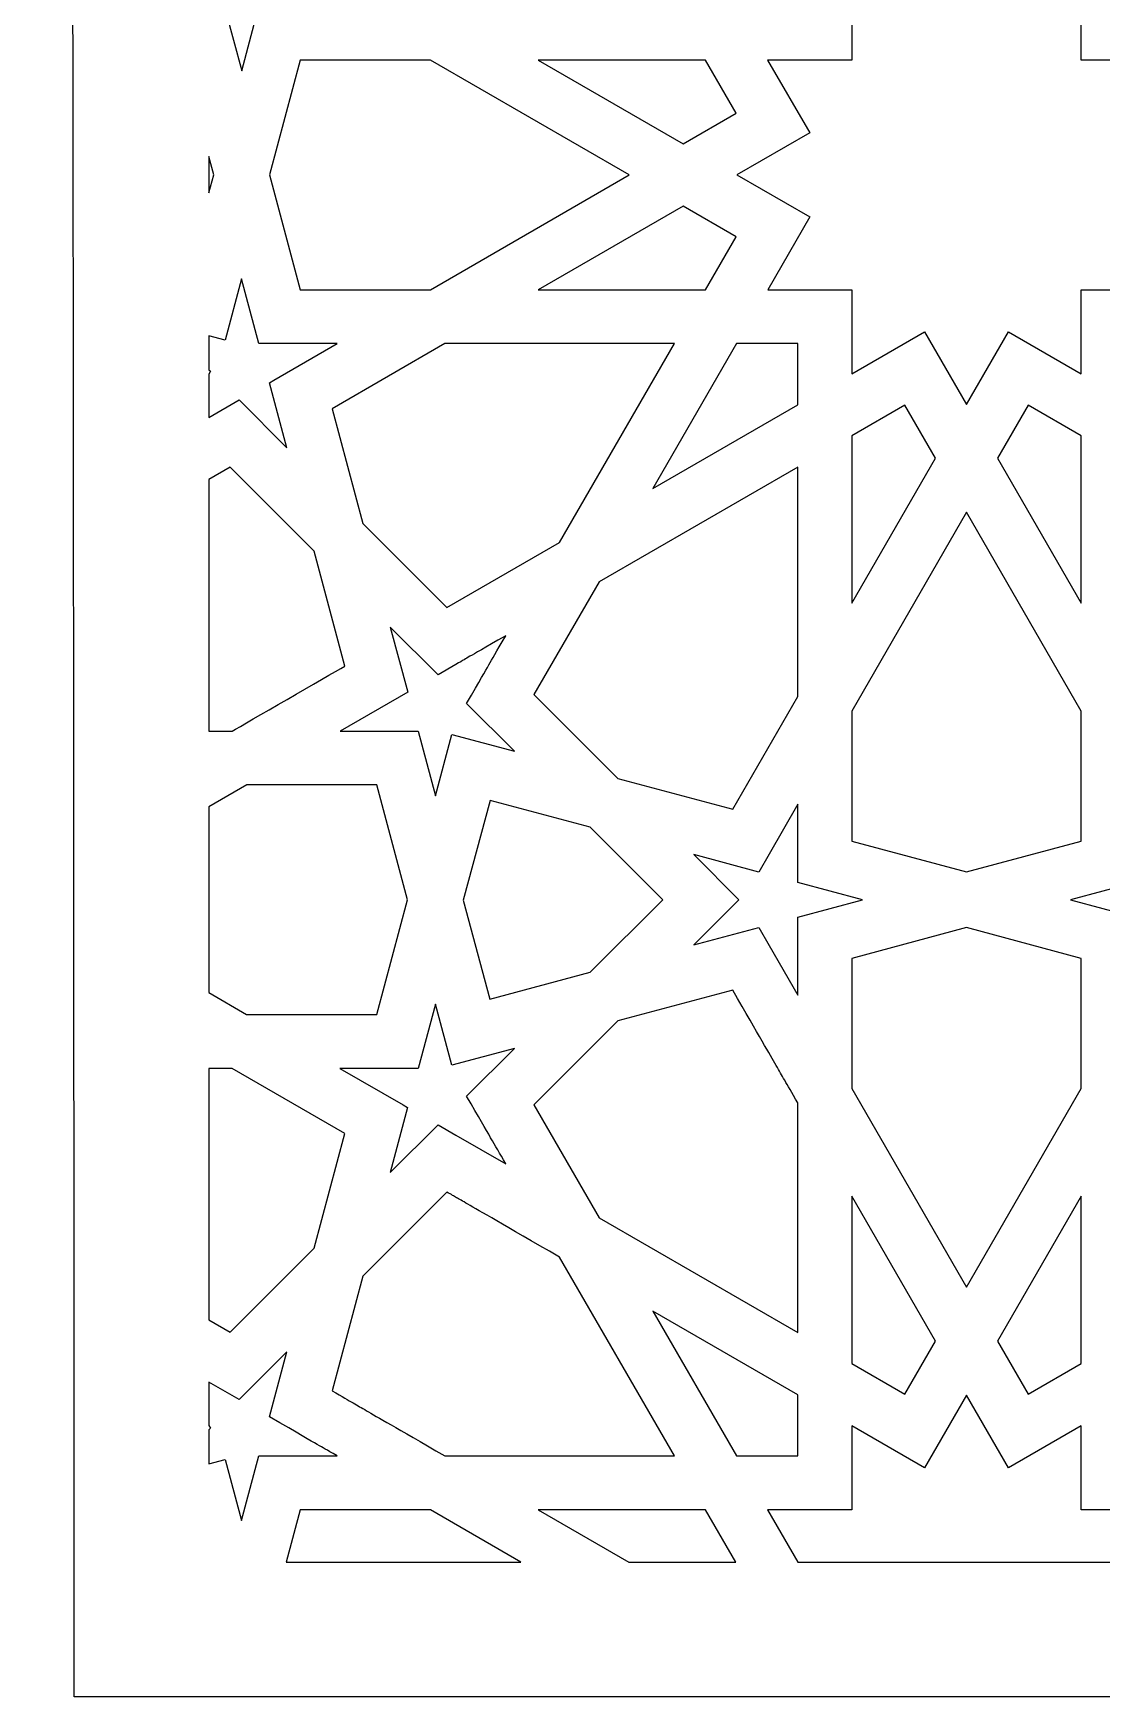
# Model space of a CAD drawing. Header units: millimetres. Extents: x -57 to 56, y -100 to 112.
# Drawn here: x -56.65 to -28.94, y -99.84 to -56.68 of the extents above; entities that cross this region are included whole.
import ezdxf

# ---------------------------------------------------------------- set-up
doc = ezdxf.new("R2010")
doc.units = ezdxf.units.MM
doc.header["$MEASUREMENT"] = 0
doc.layers.add('layer 1', color=7, linetype='Continuous')

msp = doc.modelspace()

# ---------------------------------------------------------------- linework, layer by layer
at = {"layer": 'layer 1', "color": 250}
for points, knots in [([(-24.372, 94.4411), (-38.1806, 87.6628), (-48.5742, 75.4542), (-53.0874, 60.935), (-53.0874, 60.935), (-56.6521, 49.4658), (-55.5912, 52.1945), (-55.5912, -99.8361), (-55.5912, -99.8361), (-52.4793, -99.8361), (52.9544, -99.8361), (55.9213, -99.8361), (55.9213, -99.8361), (55.9213, -98.4327), (55.9213, -97.8601), (55.9213, -96.466), (55.9213, -96.466), (55.9213, 55.9079), (56.001, 45.5757), (55.7428, 48.8312), (55.7428, 48.8312), (52.6358, 88.0279), (10.7823, 111.699), (-24.372, 94.4411)], [0, 0, 0, 0, 0.1428571, 0.1428571, 0.1428571, 0.1428571, 0.2857143, 0.2857143, 0.2857143, 0.2857143, 0.4285714, 0.4285714, 0.4285714, 0.4285714, 0.5714286, 0.5714286, 0.5714286, 0.5714286, 0.7142857, 0.7142857, 0.7142857, 0.7142857, 1, 1, 1, 1]), ([(-52.0977, -55.3043), (-52.0977, -55.3043), (-52.0565, -55.2633), (-52.0565, -55.2633), (-52.0565, -55.2633), (-52.0565, -55.2633), (-52.0977, -55.1917), (-52.0977, -55.1917), (-52.0977, -55.1917), (-52.0977, -55.1917), (-52.0977, -54.0685), (-52.0977, -54.0685), (-52.0977, -54.0685), (-52.0977, -54.0685), (-51.3141, -54.5207), (-51.3141, -54.5207), (-51.3141, -54.5207), (-51.3141, -54.5207), (-50.0754, -53.2814), (-50.0754, -53.2814), (-50.0754, -53.2814), (-50.0754, -53.2814), (-50.5277, -54.9688), (-50.5277, -54.9688), (-50.5277, -54.9688), (-50.5277, -54.9688), (-48.7715, -55.983), (-48.7715, -55.983), (-48.7715, -55.983), (-49.6713, -55.983), (-50.1239, -55.983), (-50.7979, -55.983), (-50.7979, -55.983), (-50.7979, -55.983), (-51.2463, -57.6548), (-51.2463, -57.6548), (-51.2463, -57.6548), (-51.2463, -57.6548), (-51.6713, -56.0666), (-51.6713, -56.0666), (-51.6713, -56.0666), (-51.6713, -56.0666), (-52.0977, -56.1809), (-52.0977, -56.1809), (-52.0977, -56.1809), (-52.0977, -56.1809), (-52.0977, -55.3043), (-52.0977, -55.3043)], [0, 0, 0, 0, 0.0769231, 0.0769231, 0.0769231, 0.0769231, 0.1538462, 0.1538462, 0.1538462, 0.1538462, 0.2307692, 0.2307692, 0.2307692, 0.2307692, 0.3076923, 0.3076923, 0.3076923, 0.3076923, 0.3846154, 0.3846154, 0.3846154, 0.3846154, 0.4615385, 0.4615385, 0.4615385, 0.4615385, 0.5384615, 0.5384615, 0.5384615, 0.5384615, 0.6153846, 0.6153846, 0.6153846, 0.6153846, 0.6923077, 0.6923077, 0.6923077, 0.6923077, 0.7692308, 0.7692308, 0.7692308, 0.7692308, 0.8461538, 0.8461538, 0.8461538, 0.8461538, 1, 1, 1, 1]), ([(-31.3556, -64.425), (-31.3556, -64.425), (-32.4449, -66.3116), (-32.4449, -66.3116), (-32.4449, -66.3116), (-32.4449, -66.3116), (-33.5341, -64.425), (-33.5341, -64.425), (-33.5341, -64.425), (-33.5341, -64.425), (-35.4225, -65.5147), (-35.4225, -65.5147), (-35.4225, -65.5147), (-35.4225, -65.5147), (-35.4225, -63.3342), (-35.4225, -63.3342), (-35.4225, -63.3342), (-35.4225, -63.3342), (-37.6014, -63.3342), (-37.6014, -63.3342), (-37.6014, -63.3342), (-37.6014, -63.3342), (-36.5118, -61.4472), (-36.5118, -61.4472), (-36.5118, -61.4472), (-36.5118, -61.4472), (-38.3997, -60.3578), (-38.3997, -60.3578), (-38.3997, -60.3578), (-38.3997, -60.3578), (-36.5118, -59.2684), (-36.5118, -59.2684), (-36.5118, -59.2684), (-36.5118, -59.2684), (-37.6019, -57.3804), (-37.6019, -57.3804), (-37.6019, -57.3804), (-37.6019, -57.3804), (-35.4225, -57.3804), (-35.4225, -57.3804), (-35.4225, -57.3804), (-35.4225, -57.3804), (-35.4225, -55.2012), (-35.4225, -55.2012), (-35.4225, -55.2012), (-35.4225, -55.2012), (-33.5341, -56.2906), (-33.5341, -56.2906), (-33.5341, -56.2906), (-33.5341, -56.2906), (-32.4449, -54.4033), (-32.4449, -54.4033), (-32.4449, -54.4033), (-32.4449, -54.4033), (-31.3556, -56.2906), (-31.3556, -56.2906), (-31.3556, -56.2906), (-31.3556, -56.2906), (-29.4673, -55.2012), (-29.4673, -55.2012), (-29.4673, -55.2012), (-29.4673, -55.2012), (-29.4673, -57.3804), (-29.4673, -57.3804), (-29.4673, -57.3804), (-29.4673, -57.3804), (-27.2881, -57.3804), (-27.2881, -57.3804), (-27.2881, -57.3804), (-27.2881, -57.3804), (-28.3777, -59.2684), (-28.3777, -59.2684), (-28.3777, -59.2684), (-28.3777, -59.2684), (-26.4912, -60.3578), (-26.4912, -60.3578), (-26.4912, -60.3578), (-26.4912, -60.3578), (-28.3779, -61.4475), (-28.3779, -61.4475), (-28.3779, -61.4475), (-28.3779, -61.4475), (-27.2883, -63.3342), (-27.2883, -63.3342), (-27.2883, -63.3342), (-27.2883, -63.3342), (-29.4673, -63.3342), (-29.4673, -63.3342), (-29.4673, -63.3342), (-29.4673, -63.3342), (-29.4673, -65.5147), (-29.4673, -65.5147), (-29.4673, -65.5147), (-29.4673, -65.5147), (-31.3556, -64.425), (-31.3556, -64.425)], [0, 0, 0, 0, 0.04, 0.04, 0.04, 0.04, 0.08, 0.08, 0.08, 0.08, 0.12, 0.12, 0.12, 0.12, 0.16, 0.16, 0.16, 0.16, 0.2, 0.2, 0.2, 0.2, 0.24, 0.24, 0.24, 0.24, 0.28, 0.28, 0.28, 0.28, 0.32, 0.32, 0.32, 0.32, 0.36, 0.36, 0.36, 0.36, 0.4, 0.4, 0.4, 0.4, 0.44, 0.44, 0.44, 0.44, 0.48, 0.48, 0.48, 0.48, 0.52, 0.52, 0.52, 0.52, 0.56, 0.56, 0.56, 0.56, 0.6, 0.6, 0.6, 0.6, 0.64, 0.64, 0.64, 0.64, 0.68, 0.68, 0.68, 0.68, 0.72, 0.72, 0.72, 0.72, 0.76, 0.76, 0.76, 0.76, 0.8, 0.8, 0.8, 0.8, 0.84, 0.84, 0.84, 0.84, 0.88, 0.88, 0.88, 0.88, 0.92, 0.92, 0.92, 0.92, 1, 1, 1, 1]), ([(-41.1949, -60.3578), (-41.1949, -60.3578), (-41.1952, -60.3578), (-41.1952, -60.3578), (-41.1952, -60.3578), (-41.1952, -60.3578), (-41.1949, -60.3578), (-41.1949, -60.3578), (-41.1949, -60.3578), (-41.1949, -60.3578), (-46.3505, -63.3342), (-46.3505, -63.3342), (-46.3505, -63.3342), (-46.3505, -63.3342), (-49.7271, -63.3342), (-49.7271, -63.3342), (-49.7271, -63.3342), (-49.7271, -63.3342), (-50.5247, -60.3582), (-50.5247, -60.3582), (-50.5247, -60.3582), (-50.5247, -60.3582), (-49.7261, -57.3804), (-49.7261, -57.3804), (-49.7261, -57.3804), (-49.7261, -57.3804), (-46.3512, -57.3804), (-46.3512, -57.3804), (-46.3512, -57.3804), (-46.3512, -57.3804), (-41.1949, -60.3578), (-41.1949, -60.3578)], [0, 0, 0, 0, 0.1111111, 0.1111111, 0.1111111, 0.1111111, 0.2222222, 0.2222222, 0.2222222, 0.2222222, 0.3333333, 0.3333333, 0.3333333, 0.3333333, 0.4444444, 0.4444444, 0.4444444, 0.4444444, 0.5555556, 0.5555556, 0.5555556, 0.5555556, 0.6666667, 0.6666667, 0.6666667, 0.6666667, 0.7777778, 0.7777778, 0.7777778, 0.7777778, 1, 1, 1, 1]), ([(-38.421, -58.7569), (-38.421, -58.7569), (-39.7973, -59.551), (-39.7973, -59.551), (-39.7973, -59.551), (-39.7973, -59.551), (-43.5568, -57.3804), (-43.5568, -57.3804), (-43.5568, -57.3804), (-43.1618, -57.3804), (-40.0163, -57.3804), (-39.215, -57.3804), (-39.215, -57.3804), (-39.215, -57.3804), (-38.421, -58.7569), (-38.421, -58.7569)], [0, 0, 0, 0, 0.2, 0.2, 0.2, 0.2, 0.4, 0.4, 0.4, 0.4, 0.6, 0.6, 0.6, 0.6, 1, 1, 1, 1]), ([(-52.0977, -59.8787), (-52.0977, -59.8787), (-51.9716, -60.35), (-51.9716, -60.35), (-51.9716, -60.35), (-51.9716, -60.35), (-52.0977, -60.821), (-52.0977, -60.821), (-52.0977, -60.821), (-52.0977, -60.821), (-52.0977, -59.8787), (-52.0977, -59.8787)], [0, 0, 0, 0, 0.25, 0.25, 0.25, 0.25, 0.5, 0.5, 0.5, 0.5, 1, 1, 1, 1]), ([(-38.421, -61.9591), (-38.421, -61.9591), (-39.2149, -63.3342), (-39.2149, -63.3342), (-39.2149, -63.3342), (-39.2149, -63.3342), (-43.5556, -63.3342), (-43.5556, -63.3342), (-43.5556, -63.3342), (-43.5556, -63.3342), (-39.7975, -61.1646), (-39.7975, -61.1646), (-39.7975, -61.1646), (-39.7975, -61.1646), (-38.421, -61.9591), (-38.421, -61.9591)], [0, 0, 0, 0, 0.2, 0.2, 0.2, 0.2, 0.4, 0.4, 0.4, 0.4, 0.6, 0.6, 0.6, 0.6, 1, 1, 1, 1]), ([(-52.0977, -65.5221), (-52.0977, -65.5221), (-52.0565, -65.4509), (-52.0565, -65.4509), (-52.0565, -65.4509), (-52.0565, -65.4509), (-52.0977, -65.4095), (-52.0977, -65.4095), (-52.0977, -65.4095), (-52.0977, -65.4095), (-52.0977, -64.5343), (-52.0977, -64.5343), (-52.0977, -64.5343), (-52.0977, -64.5343), (-51.6751, -64.6476), (-51.6751, -64.6476), (-51.6751, -64.6476), (-51.6751, -64.6476), (-51.2489, -63.0544), (-51.2489, -63.0544), (-51.2489, -63.0544), (-51.2489, -63.0544), (-50.7997, -64.7315), (-50.7997, -64.7315), (-50.7997, -64.7315), (-50.1257, -64.7315), (-49.6721, -64.7315), (-48.7711, -64.7315), (-48.7711, -64.7315), (-48.7711, -64.7315), (-50.4128, -65.6791), (-50.4128, -65.6791), (-50.4128, -65.6791), (-50.4128, -65.6791), (-50.4128, -65.6805), (-50.4128, -65.6805), (-50.4128, -65.6805), (-50.4128, -65.6805), (-50.5277, -65.7469), (-50.5277, -65.7469), (-50.5277, -65.7469), (-50.5277, -65.7469), (-50.0756, -67.4328), (-50.0756, -67.4328), (-50.0756, -67.4328), (-50.0756, -67.4328), (-51.3141, -66.1942), (-51.3141, -66.1942), (-51.3141, -66.1942), (-51.3141, -66.1942), (-52.0977, -66.6467), (-52.0977, -66.6467), (-52.0977, -66.6467), (-52.0977, -66.6467), (-52.0977, -65.5221), (-52.0977, -65.5221)], [0, 0, 0, 0, 0.0666667, 0.0666667, 0.0666667, 0.0666667, 0.1333333, 0.1333333, 0.1333333, 0.1333333, 0.2, 0.2, 0.2, 0.2, 0.2666667, 0.2666667, 0.2666667, 0.2666667, 0.3333333, 0.3333333, 0.3333333, 0.3333333, 0.4, 0.4, 0.4, 0.4, 0.4666667, 0.4666667, 0.4666667, 0.4666667, 0.5333333, 0.5333333, 0.5333333, 0.5333333, 0.6, 0.6, 0.6, 0.6, 0.6666667, 0.6666667, 0.6666667, 0.6666667, 0.7333333, 0.7333333, 0.7333333, 0.7333333, 0.8, 0.8, 0.8, 0.8, 0.8666667, 0.8666667, 0.8666667, 0.8666667, 1, 1, 1, 1]), ([(-45.9755, -64.7315), (-45.9755, -64.7315), (-40.0217, -64.7315), (-40.0217, -64.7315), (-40.0217, -64.7315), (-40.0217, -64.7315), (-42.9992, -69.8891), (-42.9992, -69.8891), (-42.9992, -69.8891), (-42.9992, -69.8891), (-45.9227, -71.5772), (-45.9227, -71.5772), (-45.9227, -71.5772), (-45.9227, -71.5772), (-48.1022, -69.397), (-48.1022, -69.397), (-48.1022, -69.397), (-48.1022, -69.397), (-48.9005, -66.4206), (-48.9005, -66.4206), (-48.9005, -66.4206), (-48.9005, -66.4206), (-45.9755, -64.7315), (-45.9755, -64.7315)], [0, 0, 0, 0, 0.1428571, 0.1428571, 0.1428571, 0.1428571, 0.2857143, 0.2857143, 0.2857143, 0.2857143, 0.4285714, 0.4285714, 0.4285714, 0.4285714, 0.5714286, 0.5714286, 0.5714286, 0.5714286, 0.7142857, 0.7142857, 0.7142857, 0.7142857, 1, 1, 1, 1]), ([(-40.5791, -68.4918), (-40.5791, -68.4918), (-38.4081, -64.7315), (-38.4081, -64.7315), (-38.4081, -64.7315), (-38.4081, -64.7315), (-36.82, -64.7315), (-36.82, -64.7315), (-36.82, -64.7315), (-36.82, -64.7315), (-36.82, -66.3211), (-36.82, -66.3211), (-36.82, -66.3211), (-36.82, -66.3211), (-40.5791, -68.4918), (-40.5791, -68.4918)], [0, 0, 0, 0, 0.2, 0.2, 0.2, 0.2, 0.4, 0.4, 0.4, 0.4, 0.6, 0.6, 0.6, 0.6, 1, 1, 1, 1]), ([(-35.4225, -71.4689), (-35.4225, -71.4689), (-35.4225, -67.128), (-35.4225, -67.128), (-35.4225, -67.128), (-35.4225, -67.128), (-34.046, -66.3335), (-34.046, -66.3335), (-34.046, -66.3335), (-34.046, -66.3335), (-33.2518, -67.7089), (-33.2518, -67.7089), (-33.2518, -67.7089), (-33.2518, -67.7089), (-35.4225, -71.4689), (-35.4225, -71.4689)], [0, 0, 0, 0, 0.2, 0.2, 0.2, 0.2, 0.4, 0.4, 0.4, 0.4, 0.6, 0.6, 0.6, 0.6, 1, 1, 1, 1]), ([(-31.6381, -67.7089), (-31.6381, -67.7089), (-30.8438, -66.3335), (-30.8438, -66.3335), (-30.8438, -66.3335), (-30.8438, -66.3335), (-29.4673, -67.128), (-29.4673, -67.128), (-29.4673, -67.128), (-29.4673, -67.128), (-29.4673, -71.4689), (-29.4673, -71.4689), (-29.4673, -71.4689), (-29.4673, -71.4689), (-31.6381, -67.7089), (-31.6381, -67.7089)], [0, 0, 0, 0, 0.2, 0.2, 0.2, 0.2, 0.4, 0.4, 0.4, 0.4, 0.6, 0.6, 0.6, 0.6, 1, 1, 1, 1]), ([(-52.0977, -68.2604), (-52.0977, -68.2604), (-51.5442, -67.9407), (-51.5442, -67.9407), (-51.5442, -67.9407), (-51.5442, -67.9407), (-49.3651, -70.1195), (-49.3651, -70.1195), (-49.3651, -70.1195), (-49.3651, -70.1195), (-48.5665, -73.0973), (-48.5665, -73.0973), (-48.5665, -73.0973), (-49.0418, -73.3717), (-51.1237, -74.5734), (-51.4904, -74.7853), (-51.4904, -74.7853), (-51.4904, -74.7853), (-52.0977, -74.7853), (-52.0977, -74.7853), (-52.0977, -74.7853), (-52.0977, -74.7853), (-52.0977, -68.2604), (-52.0977, -68.2604)], [0, 0, 0, 0, 0.1428571, 0.1428571, 0.1428571, 0.1428571, 0.2857143, 0.2857143, 0.2857143, 0.2857143, 0.4285714, 0.4285714, 0.4285714, 0.4285714, 0.5714286, 0.5714286, 0.5714286, 0.5714286, 0.7142857, 0.7142857, 0.7142857, 0.7142857, 1, 1, 1, 1]), ([(-41.4856, -76.0151), (-41.4856, -76.0151), (-43.6644, -73.836), (-43.6644, -73.836), (-43.6644, -73.836), (-43.6644, -73.836), (-41.9753, -70.9119), (-41.9753, -70.9119), (-41.9753, -70.9119), (-41.9753, -70.9119), (-36.82, -67.9348), (-36.82, -67.9348), (-36.82, -67.9348), (-36.82, -67.9348), (-36.82, -73.8893), (-36.82, -73.8893), (-36.82, -73.8893), (-36.82, -73.8893), (-38.508, -76.8135), (-38.508, -76.8135), (-38.508, -76.8135), (-38.508, -76.8135), (-41.4856, -76.0151), (-41.4856, -76.0151)], [0, 0, 0, 0, 0.1428571, 0.1428571, 0.1428571, 0.1428571, 0.2857143, 0.2857143, 0.2857143, 0.2857143, 0.4285714, 0.4285714, 0.4285714, 0.4285714, 0.5714286, 0.5714286, 0.5714286, 0.5714286, 0.7142857, 0.7142857, 0.7142857, 0.7142857, 1, 1, 1, 1]), ([(-32.4449, -69.1067), (-32.4449, -69.1067), (-29.4673, -74.2643), (-29.4673, -74.2643), (-29.4673, -74.2643), (-29.4673, -74.2643), (-29.4673, -77.6389), (-29.4673, -77.6389), (-29.4673, -77.6389), (-29.4673, -77.6389), (-32.444, -78.4372), (-32.444, -78.4372), (-32.444, -78.4372), (-32.444, -78.4372), (-32.4449, -78.437), (-32.4449, -78.437), (-32.4449, -78.437), (-32.4449, -78.437), (-32.4459, -78.4372), (-32.4459, -78.4372), (-32.4459, -78.4372), (-32.4459, -78.4372), (-35.4225, -77.6389), (-35.4225, -77.6389), (-35.4225, -77.6389), (-35.4225, -77.6389), (-35.4225, -74.2643), (-35.4225, -74.2643), (-35.4225, -74.2643), (-35.4225, -74.2643), (-32.4449, -69.1067), (-32.4449, -69.1067)], [0, 0, 0, 0, 0.1111111, 0.1111111, 0.1111111, 0.1111111, 0.2222222, 0.2222222, 0.2222222, 0.2222222, 0.3333333, 0.3333333, 0.3333333, 0.3333333, 0.4444444, 0.4444444, 0.4444444, 0.4444444, 0.5555556, 0.5555556, 0.5555556, 0.5555556, 0.6666667, 0.6666667, 0.6666667, 0.6666667, 0.7777778, 0.7777778, 0.7777778, 0.7777778, 1, 1, 1, 1]), ([(-47.3914, -72.0849), (-47.3914, -72.0849), (-46.1531, -73.3238), (-46.1531, -73.3238), (-46.1531, -73.3238), (-46.1531, -73.3238), (-45.6886, -73.0557), (-45.6886, -73.0557), (-45.6886, -73.0557), (-45.6886, -73.0557), (-45.6884, -73.0557), (-45.6884, -73.0557), (-45.6884, -73.0557), (-45.2847, -72.8226), (-45.5498, -72.9757), (-44.3971, -72.3102), (-44.3971, -72.3102), (-44.9261, -73.2267), (-44.6968, -72.8296), (-45.4108, -74.0657), (-45.4108, -74.0657), (-45.4108, -74.0657), (-44.1718, -75.3047), (-44.1718, -75.3047), (-44.1718, -75.3047), (-44.1718, -75.3047), (-45.7929, -74.8703), (-45.7929, -74.8703), (-45.7929, -74.8703), (-45.7929, -74.8703), (-46.2191, -76.4635), (-46.2191, -76.4635), (-46.2191, -76.4635), (-46.2191, -76.4635), (-46.6689, -74.7853), (-46.6689, -74.7853), (-46.6689, -74.7853), (-47.3455, -74.7853), (-47.7967, -74.7853), (-48.6955, -74.7853), (-48.6955, -74.7853), (-48.6955, -74.7853), (-46.9392, -73.7715), (-46.9392, -73.7715), (-46.9392, -73.7715), (-46.9392, -73.7715), (-47.3914, -72.0849), (-47.3914, -72.0849)], [0, 0, 0, 0, 0.0769231, 0.0769231, 0.0769231, 0.0769231, 0.1538462, 0.1538462, 0.1538462, 0.1538462, 0.2307692, 0.2307692, 0.2307692, 0.2307692, 0.3076923, 0.3076923, 0.3076923, 0.3076923, 0.3846154, 0.3846154, 0.3846154, 0.3846154, 0.4615385, 0.4615385, 0.4615385, 0.4615385, 0.5384615, 0.5384615, 0.5384615, 0.5384615, 0.6153846, 0.6153846, 0.6153846, 0.6153846, 0.6923077, 0.6923077, 0.6923077, 0.6923077, 0.7692308, 0.7692308, 0.7692308, 0.7692308, 0.8461538, 0.8461538, 0.8461538, 0.8461538, 1, 1, 1, 1]), ([(-52.0977, -76.7493), (-52.0977, -76.7493), (-51.1161, -76.1826), (-51.1161, -76.1826), (-51.1161, -76.1826), (-51.1161, -76.1826), (-47.7409, -76.1826), (-47.7409, -76.1826), (-47.7409, -76.1826), (-47.7409, -76.1826), (-46.9426, -79.1604), (-46.9426, -79.1604), (-46.9426, -79.1604), (-46.9426, -79.1604), (-47.7399, -82.1366), (-47.7399, -82.1366), (-47.7399, -82.1366), (-47.7399, -82.1366), (-51.1178, -82.1366), (-51.1178, -82.1366), (-51.1178, -82.1366), (-51.1178, -82.1366), (-52.0977, -81.5706), (-52.0977, -81.5706), (-52.0977, -81.5706), (-52.0977, -81.5706), (-52.0977, -76.7493), (-52.0977, -76.7493)], [0, 0, 0, 0, 0.125, 0.125, 0.125, 0.125, 0.25, 0.25, 0.25, 0.25, 0.375, 0.375, 0.375, 0.375, 0.5, 0.5, 0.5, 0.5, 0.625, 0.625, 0.625, 0.625, 0.75, 0.75, 0.75, 0.75, 1, 1, 1, 1]), ([(-40.3232, -79.1595), (-40.3232, -79.1595), (-42.2071, -81.043), (-42.2071, -81.043), (-42.2071, -81.043), (-42.2071, -81.043), (-44.8083, -81.7397), (-44.8083, -81.7397), (-44.8083, -81.7397), (-44.8083, -81.7397), (-45.4965, -79.1683), (-45.4965, -79.1683), (-45.4965, -79.1683), (-45.4965, -79.1683), (-44.8042, -76.582), (-44.8042, -76.582), (-44.8042, -76.582), (-44.8042, -76.582), (-42.2044, -77.2784), (-42.2044, -77.2784), (-42.2044, -77.2784), (-42.2044, -77.2784), (-40.3232, -79.1595), (-40.3232, -79.1595)], [0, 0, 0, 0, 0.1428571, 0.1428571, 0.1428571, 0.1428571, 0.2857143, 0.2857143, 0.2857143, 0.2857143, 0.4285714, 0.4285714, 0.4285714, 0.4285714, 0.5714286, 0.5714286, 0.5714286, 0.5714286, 0.7142857, 0.7142857, 0.7142857, 0.7142857, 1, 1, 1, 1]), ([(-37.5656, -80.3444), (-37.5656, -80.3444), (-37.5657, -80.3444), (-37.5657, -80.3444), (-37.5657, -80.3444), (-37.5657, -80.3444), (-37.8338, -79.8804), (-37.8338, -79.8804), (-37.8338, -79.8804), (-37.8338, -79.8804), (-39.5194, -80.3318), (-39.5194, -80.3318), (-39.5194, -80.3318), (-39.5194, -80.3318), (-38.3472, -79.1595), (-38.3472, -79.1595), (-38.3472, -79.1595), (-38.3472, -79.1595), (-39.5173, -77.9892), (-39.5173, -77.9892), (-39.5173, -77.9892), (-39.5173, -77.9892), (-37.8338, -78.4408), (-37.8338, -78.4408), (-37.8338, -78.4408), (-37.8338, -78.4408), (-37.5657, -77.9765), (-37.5657, -77.9765), (-37.5657, -77.9765), (-37.5657, -77.9765), (-37.5656, -77.9765), (-37.5656, -77.9765), (-37.5656, -77.9765), (-37.5656, -77.9765), (-36.82, -76.6846), (-36.82, -76.6846), (-36.82, -76.6846), (-36.82, -77.5842), (-36.82, -78.0369), (-36.82, -78.7111), (-36.82, -78.7111), (-36.82, -78.7111), (-35.1455, -79.1601), (-35.1455, -79.1601), (-35.1455, -79.1601), (-35.1455, -79.1601), (-36.82, -79.6086), (-36.82, -79.6086), (-36.82, -79.6086), (-36.82, -80.2658), (-36.82, -80.7512), (-36.82, -81.6359), (-36.82, -81.6359), (-36.82, -81.6359), (-37.5656, -80.3444), (-37.5656, -80.3444)], [0, 0, 0, 0, 0.0666667, 0.0666667, 0.0666667, 0.0666667, 0.1333333, 0.1333333, 0.1333333, 0.1333333, 0.2, 0.2, 0.2, 0.2, 0.2666667, 0.2666667, 0.2666667, 0.2666667, 0.3333333, 0.3333333, 0.3333333, 0.3333333, 0.4, 0.4, 0.4, 0.4, 0.4666667, 0.4666667, 0.4666667, 0.4666667, 0.5333333, 0.5333333, 0.5333333, 0.5333333, 0.6, 0.6, 0.6, 0.6, 0.6666667, 0.6666667, 0.6666667, 0.6666667, 0.7333333, 0.7333333, 0.7333333, 0.7333333, 0.8, 0.8, 0.8, 0.8, 0.8666667, 0.8666667, 0.8666667, 0.8666667, 1, 1, 1, 1]), ([(-29.7443, -79.1601), (-29.7443, -79.1601), (-28.07, -78.7111), (-28.07, -78.7111), (-28.07, -78.7111), (-28.07, -78.0372), (-28.07, -77.5846), (-28.07, -76.6846), (-28.07, -76.6846), (-28.07, -76.6846), (-27.3242, -77.9765), (-27.3242, -77.9765), (-27.3242, -77.9765), (-27.3242, -77.9765), (-27.324, -77.9765), (-27.324, -77.9765), (-27.324, -77.9765), (-27.324, -77.9765), (-27.056, -78.4408), (-27.056, -78.4408), (-27.056, -78.4408), (-27.056, -78.4408), (-25.3873, -77.9935), (-25.3873, -77.9935), (-25.3873, -77.9935), (-25.3873, -77.9935), (-26.5474, -79.1534), (-26.5474, -79.1534), (-26.5474, -79.1534), (-26.5474, -79.1534), (-25.3689, -80.332), (-25.3689, -80.332), (-25.3689, -80.332), (-25.3689, -80.332), (-27.056, -79.8804), (-27.056, -79.8804), (-27.056, -79.8804), (-27.056, -79.8804), (-27.324, -80.3444), (-27.324, -80.3444), (-27.324, -80.3444), (-27.324, -80.3444), (-27.3242, -80.3444), (-27.3242, -80.3444), (-27.3242, -80.3444), (-27.3242, -80.3444), (-28.07, -81.6359), (-28.07, -81.6359), (-28.07, -81.6359), (-28.07, -80.7357), (-28.07, -80.2823), (-28.07, -79.6086), (-28.07, -79.6086), (-28.07, -79.6086), (-29.7443, -79.1601), (-29.7443, -79.1601)], [0, 0, 0, 0, 0.0666667, 0.0666667, 0.0666667, 0.0666667, 0.1333333, 0.1333333, 0.1333333, 0.1333333, 0.2, 0.2, 0.2, 0.2, 0.2666667, 0.2666667, 0.2666667, 0.2666667, 0.3333333, 0.3333333, 0.3333333, 0.3333333, 0.4, 0.4, 0.4, 0.4, 0.4666667, 0.4666667, 0.4666667, 0.4666667, 0.5333333, 0.5333333, 0.5333333, 0.5333333, 0.6, 0.6, 0.6, 0.6, 0.6666667, 0.6666667, 0.6666667, 0.6666667, 0.7333333, 0.7333333, 0.7333333, 0.7333333, 0.8, 0.8, 0.8, 0.8, 0.8666667, 0.8666667, 0.8666667, 0.8666667, 1, 1, 1, 1]), ([(-32.4448, -89.2129), (-32.4448, -89.2129), (-32.4449, -89.2129), (-32.4449, -89.2129), (-32.4449, -89.2129), (-32.4449, -89.2129), (-32.4449, -89.2129), (-32.4449, -89.2129), (-32.4449, -89.2129), (-32.4449, -89.2129), (-35.4225, -84.0563), (-35.4225, -84.0563), (-35.4225, -84.0563), (-35.4225, -84.0563), (-35.4225, -80.681), (-35.4225, -80.681), (-35.4225, -80.681), (-35.4225, -80.681), (-32.4465, -79.8836), (-32.4465, -79.8836), (-32.4465, -79.8836), (-32.4465, -79.8836), (-32.4449, -79.8844), (-32.4449, -79.8844), (-32.4449, -79.8844), (-32.4449, -79.8844), (-32.4433, -79.8836), (-32.4433, -79.8836), (-32.4433, -79.8836), (-32.4433, -79.8836), (-29.4673, -80.681), (-29.4673, -80.681), (-29.4673, -80.681), (-29.4673, -80.681), (-29.4673, -84.0563), (-29.4673, -84.0563), (-29.4673, -84.0563), (-29.4673, -84.0563), (-32.4448, -89.2129), (-32.4448, -89.2129)], [0, 0, 0, 0, 0.0909091, 0.0909091, 0.0909091, 0.0909091, 0.1818182, 0.1818182, 0.1818182, 0.1818182, 0.2727273, 0.2727273, 0.2727273, 0.2727273, 0.3636364, 0.3636364, 0.3636364, 0.3636364, 0.4545455, 0.4545455, 0.4545455, 0.4545455, 0.5454545, 0.5454545, 0.5454545, 0.5454545, 0.6363636, 0.6363636, 0.6363636, 0.6363636, 0.7272727, 0.7272727, 0.7272727, 0.7272727, 0.8181818, 0.8181818, 0.8181818, 0.8181818, 1, 1, 1, 1]), ([(-41.976, -87.4088), (-41.976, -87.4088), (-43.6644, -84.485), (-43.6644, -84.485), (-43.6644, -84.485), (-43.6644, -84.485), (-41.4856, -82.3044), (-41.4856, -82.3044), (-41.4856, -82.3044), (-41.4856, -82.3044), (-38.508, -81.5075), (-38.508, -81.5075), (-38.508, -81.5075), (-37.1081, -83.9317), (-37.4636, -83.3159), (-36.82, -84.4313), (-36.82, -84.4313), (-36.82, -84.4313), (-36.82, -90.3862), (-36.82, -90.3862), (-36.82, -90.3862), (-36.82, -90.3862), (-41.976, -87.4088), (-41.976, -87.4088)], [0, 0, 0, 0, 0.1428571, 0.1428571, 0.1428571, 0.1428571, 0.2857143, 0.2857143, 0.2857143, 0.2857143, 0.4285714, 0.4285714, 0.4285714, 0.4285714, 0.5714286, 0.5714286, 0.5714286, 0.5714286, 0.7142857, 0.7142857, 0.7142857, 0.7142857, 1, 1, 1, 1]), ([(-46.6673, -83.5339), (-46.6673, -83.5339), (-46.2209, -81.8666), (-46.2209, -81.8666), (-46.2209, -81.8666), (-46.2209, -81.8666), (-45.7971, -83.4514), (-45.7971, -83.4514), (-45.7971, -83.4514), (-45.7971, -83.4514), (-44.1719, -83.016), (-44.1719, -83.016), (-44.1719, -83.016), (-44.1719, -83.016), (-45.4105, -84.2553), (-45.4105, -84.2553), (-45.4105, -84.2553), (-44.7685, -85.3677), (-44.7289, -85.436), (-44.397, -86.0111), (-44.397, -86.0111), (-44.397, -86.0111), (-45.6882, -85.2653), (-45.6882, -85.2653), (-45.6882, -85.2653), (-45.6882, -85.2653), (-45.6883, -85.2657), (-45.6883, -85.2657), (-45.6883, -85.2657), (-45.6883, -85.2657), (-46.1529, -84.9972), (-46.1529, -84.9972), (-46.1529, -84.9972), (-46.1529, -84.9972), (-47.393, -86.2372), (-47.393, -86.2372), (-47.393, -86.2372), (-47.393, -86.2372), (-46.9406, -84.5491), (-46.9406, -84.5491), (-46.9406, -84.5491), (-46.9406, -84.5491), (-47.0555, -84.4828), (-47.0555, -84.4828), (-47.0555, -84.4828), (-47.0555, -84.4828), (-47.0555, -84.4814), (-47.0555, -84.4814), (-47.0555, -84.4814), (-47.0555, -84.4814), (-48.6971, -83.5339), (-48.6971, -83.5339), (-48.6971, -83.5339), (-47.7953, -83.5339), (-47.3414, -83.5339), (-46.6673, -83.5339)], [0, 0, 0, 0, 0.0666667, 0.0666667, 0.0666667, 0.0666667, 0.1333333, 0.1333333, 0.1333333, 0.1333333, 0.2, 0.2, 0.2, 0.2, 0.2666667, 0.2666667, 0.2666667, 0.2666667, 0.3333333, 0.3333333, 0.3333333, 0.3333333, 0.4, 0.4, 0.4, 0.4, 0.4666667, 0.4666667, 0.4666667, 0.4666667, 0.5333333, 0.5333333, 0.5333333, 0.5333333, 0.6, 0.6, 0.6, 0.6, 0.6666667, 0.6666667, 0.6666667, 0.6666667, 0.7333333, 0.7333333, 0.7333333, 0.7333333, 0.8, 0.8, 0.8, 0.8, 0.8666667, 0.8666667, 0.8666667, 0.8666667, 1, 1, 1, 1]), ([(-52.0977, -83.5339), (-52.0977, -83.5339), (-51.4933, -83.5339), (-51.4933, -83.5339), (-51.4933, -83.5339), (-51.4933, -83.5339), (-48.5679, -85.2234), (-48.5679, -85.2234), (-48.5679, -85.2234), (-48.5679, -85.2234), (-49.3651, -88.1994), (-49.3651, -88.1994), (-49.3651, -88.1994), (-49.3651, -88.1994), (-51.5442, -90.3796), (-51.5442, -90.3796), (-51.5442, -90.3796), (-51.5442, -90.3796), (-52.0977, -90.0599), (-52.0977, -90.0599), (-52.0977, -90.0599), (-52.0977, -90.0599), (-52.0977, -83.5339), (-52.0977, -83.5339)], [0, 0, 0, 0, 0.1428571, 0.1428571, 0.1428571, 0.1428571, 0.2857143, 0.2857143, 0.2857143, 0.2857143, 0.4285714, 0.4285714, 0.4285714, 0.4285714, 0.5714286, 0.5714286, 0.5714286, 0.5714286, 0.7142857, 0.7142857, 0.7142857, 0.7142857, 1, 1, 1, 1]), ([(-45.923, -86.7438), (-45.4285, -87.0292), (-45.9386, -86.7347), (-42.9981, -88.4337), (-42.9981, -88.4337), (-42.9981, -88.4337), (-40.0218, -93.5883), (-40.0218, -93.5883), (-40.0218, -93.5883), (-40.0218, -93.5883), (-45.977, -93.5883), (-45.977, -93.5883), (-45.977, -93.5883), (-48.5575, -92.0983), (-47.8323, -92.5171), (-48.9005, -91.9004), (-48.9005, -91.9004), (-48.9005, -91.9004), (-48.1022, -88.9228), (-48.1022, -88.9228), (-48.1022, -88.9228), (-48.1022, -88.9228), (-45.923, -86.7438), (-45.923, -86.7438)], [0, 0, 0, 0, 0.1428571, 0.1428571, 0.1428571, 0.1428571, 0.2857143, 0.2857143, 0.2857143, 0.2857143, 0.4285714, 0.4285714, 0.4285714, 0.4285714, 0.5714286, 0.5714286, 0.5714286, 0.5714286, 0.7142857, 0.7142857, 0.7142857, 0.7142857, 1, 1, 1, 1]), ([(-35.4225, -86.8514), (-35.4225, -86.8514), (-33.2516, -90.611), (-33.2516, -90.611), (-33.2516, -90.611), (-33.2516, -90.611), (-34.046, -91.9875), (-34.046, -91.9875), (-34.046, -91.9875), (-34.046, -91.9875), (-35.4225, -91.193), (-35.4225, -91.193), (-35.4225, -91.193), (-35.4225, -90.6451), (-35.4225, -87.381), (-35.4225, -86.8514)], [0, 0, 0, 0, 0.2, 0.2, 0.2, 0.2, 0.4, 0.4, 0.4, 0.4, 0.6, 0.6, 0.6, 0.6, 1, 1, 1, 1]), ([(-29.4673, -86.8514), (-29.4673, -87.4014), (-29.4673, -90.6723), (-29.4673, -91.193), (-29.4673, -91.193), (-29.4673, -91.193), (-30.8438, -91.9875), (-30.8438, -91.9875), (-30.8438, -91.9875), (-30.8438, -91.9875), (-31.6381, -90.611), (-31.6381, -90.611), (-31.6381, -90.611), (-31.6381, -90.611), (-29.4673, -86.8514), (-29.4673, -86.8514)], [0, 0, 0, 0, 0.2, 0.2, 0.2, 0.2, 0.4, 0.4, 0.4, 0.4, 0.6, 0.6, 0.6, 0.6, 1, 1, 1, 1]), ([(-40.5781, -89.8299), (-40.5781, -89.8299), (-36.82, -91.9999), (-36.82, -91.9999), (-36.82, -91.9999), (-36.82, -91.9999), (-36.82, -93.5883), (-36.82, -93.5883), (-36.82, -93.5883), (-36.82, -93.5883), (-38.408, -93.5883), (-38.408, -93.5883), (-38.408, -93.5883), (-38.408, -93.5883), (-40.5781, -89.8299), (-40.5781, -89.8299)], [0, 0, 0, 0, 0.2, 0.2, 0.2, 0.2, 0.4, 0.4, 0.4, 0.4, 0.6, 0.6, 0.6, 0.6, 1, 1, 1, 1]), ([(-52.0977, -92.9092), (-52.0977, -92.9092), (-52.0565, -92.8683), (-52.0565, -92.8683), (-52.0565, -92.8683), (-52.0565, -92.8683), (-52.0977, -92.7968), (-52.0977, -92.7968), (-52.0977, -92.7968), (-52.0977, -92.7968), (-52.0977, -91.6736), (-52.0977, -91.6736), (-52.0977, -91.6736), (-52.0977, -91.6736), (-51.3141, -92.1261), (-51.3141, -92.1261), (-51.3141, -92.1261), (-51.3141, -92.1261), (-50.0753, -90.8864), (-50.0753, -90.8864), (-50.0753, -90.8864), (-50.0753, -90.8864), (-50.5277, -92.5745), (-50.5277, -92.5745), (-50.5277, -92.5745), (-48.9545, -93.4825), (-49.3731, -93.241), (-48.7717, -93.5883), (-48.7717, -93.5883), (-49.6713, -93.5883), (-50.1239, -93.5883), (-50.7979, -93.5883), (-50.7979, -93.5883), (-50.7979, -93.5883), (-51.2476, -95.2647), (-51.2476, -95.2647), (-51.2476, -95.2647), (-51.2476, -95.2647), (-51.6713, -93.6808), (-51.6713, -93.6808), (-51.6713, -93.6808), (-51.6713, -93.6808), (-52.0977, -93.7948), (-52.0977, -93.7948), (-52.0977, -93.7948), (-52.0977, -93.7948), (-52.0977, -92.9092), (-52.0977, -92.9092)], [0, 0, 0, 0, 0.0769231, 0.0769231, 0.0769231, 0.0769231, 0.1538462, 0.1538462, 0.1538462, 0.1538462, 0.2307692, 0.2307692, 0.2307692, 0.2307692, 0.3076923, 0.3076923, 0.3076923, 0.3076923, 0.3846154, 0.3846154, 0.3846154, 0.3846154, 0.4615385, 0.4615385, 0.4615385, 0.4615385, 0.5384615, 0.5384615, 0.5384615, 0.5384615, 0.6153846, 0.6153846, 0.6153846, 0.6153846, 0.6923077, 0.6923077, 0.6923077, 0.6923077, 0.7692308, 0.7692308, 0.7692308, 0.7692308, 0.8461538, 0.8461538, 0.8461538, 0.8461538, 1, 1, 1, 1]), ([(-36.8186, -96.3429), (-36.8186, -96.3429), (-37.6019, -94.9857), (-37.6019, -94.9857), (-37.6019, -94.9857), (-37.6019, -94.9857), (-35.4225, -94.9857), (-35.4225, -94.9857), (-35.4225, -94.9857), (-35.4225, -94.9857), (-35.4225, -92.8063), (-35.4225, -92.8063), (-35.4225, -92.8063), (-35.4225, -92.8063), (-33.5341, -93.8961), (-33.5341, -93.8961), (-33.5341, -93.8961), (-33.5341, -93.8961), (-32.4449, -92.0087), (-32.4449, -92.0087), (-32.4449, -92.0087), (-32.4449, -92.0087), (-31.3556, -93.8961), (-31.3556, -93.8961), (-31.3556, -93.8961), (-31.3556, -93.8961), (-29.4673, -92.8063), (-29.4673, -92.8063), (-29.4673, -92.8063), (-29.4673, -92.8063), (-29.4673, -94.9857), (-29.4673, -94.9857), (-29.4673, -94.9857), (-29.4673, -94.9857), (-27.2881, -94.9857), (-27.2881, -94.9857), (-27.2881, -94.9857), (-27.2881, -94.9857), (-28.0714, -96.3429), (-28.0714, -96.3429), (-28.0714, -96.3429), (-28.0714, -96.3429), (-36.8186, -96.3429), (-36.8186, -96.3429)], [0, 0, 0, 0, 0.0833333, 0.0833333, 0.0833333, 0.0833333, 0.1666667, 0.1666667, 0.1666667, 0.1666667, 0.25, 0.25, 0.25, 0.25, 0.3333333, 0.3333333, 0.3333333, 0.3333333, 0.4166667, 0.4166667, 0.4166667, 0.4166667, 0.5, 0.5, 0.5, 0.5, 0.5833333, 0.5833333, 0.5833333, 0.5833333, 0.6666667, 0.6666667, 0.6666667, 0.6666667, 0.75, 0.75, 0.75, 0.75, 0.8333333, 0.8333333, 0.8333333, 0.8333333, 1, 1, 1, 1]), ([(-50.09, -96.3429), (-50.09, -96.3429), (-49.7261, -94.9857), (-49.7261, -94.9857), (-49.7261, -94.9857), (-49.7261, -94.9857), (-46.3516, -94.9857), (-46.3516, -94.9857), (-46.3516, -94.9857), (-46.3516, -94.9857), (-44.0012, -96.3429), (-44.0012, -96.3429), (-44.0012, -96.3429), (-44.0012, -96.3429), (-50.09, -96.3429), (-50.09, -96.3429)], [0, 0, 0, 0, 0.2, 0.2, 0.2, 0.2, 0.4, 0.4, 0.4, 0.4, 0.6, 0.6, 0.6, 0.6, 1, 1, 1, 1]), ([(-41.2068, -96.3429), (-41.2068, -96.3429), (-43.5572, -94.9857), (-43.5572, -94.9857), (-43.5572, -94.9857), (-43.0127, -94.9857), (-39.7561, -94.9857), (-39.2149, -94.9857), (-39.2149, -94.9857), (-39.2149, -94.9857), (-38.4317, -96.3429), (-38.4317, -96.3429), (-38.4317, -96.3429), (-38.4317, -96.3429), (-41.2068, -96.3429), (-41.2068, -96.3429)], [0, 0, 0, 0, 0.2, 0.2, 0.2, 0.2, 0.4, 0.4, 0.4, 0.4, 0.6, 0.6, 0.6, 0.6, 1, 1, 1, 1])]:
    msp.add_open_spline(points, degree=3, knots=knots, dxfattribs=at)

doc.saveas('drawing.dxf')
